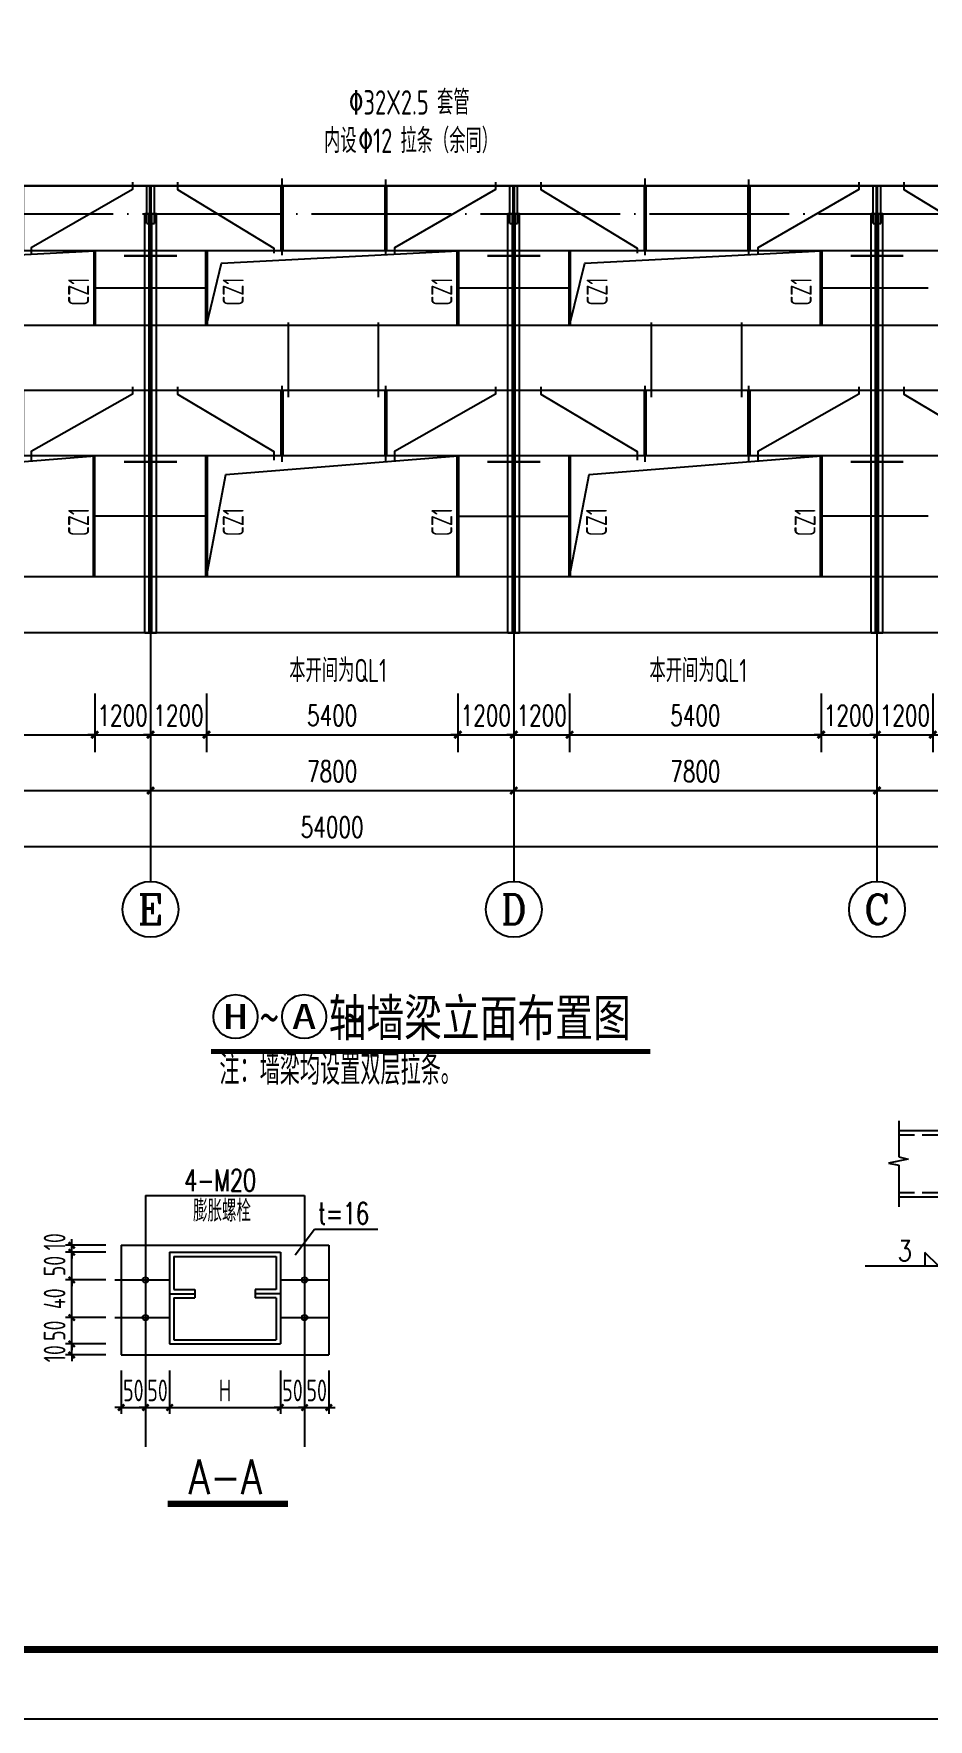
# Model space of a CAD drawing. Header units: millimetres. Extents: x 6950065 to 7140129, y 16284814 to 19754034.
# Drawn here: x 6989963 to 7009174, y 18151127 to 18187329 of the extents above; entities that cross this region are included whole.
import ezdxf
from ezdxf.enums import TextEntityAlignment as Align

# ---------------------------------------------------------------- set-up
doc = ezdxf.new("R2010")
doc.units = ezdxf.units.MM
doc.header["$LTSCALE"] = 1500
doc.header["$MEASUREMENT"] = 0
for name, pattern in [('CENTER2', [28.575, 19.05, -3.175, 3.175, -3.175]), ('DOTE', [2.42, 2, -0.2, 0.02, -0.2]), ('HIDDEN', [0.375, 0.25, -0.125])]:
    doc.linetypes.add(name, pattern=pattern)
doc.layers.get('Defpoints').update_dxf_attribs({"color": 1})
for name, color, linetype in [('03', 3, 'Continuous'), ('253', 253, 'Continuous'), ('AXIS_外部', 171, 'Continuous'), ('C型钢', 6, 'Continuous'), ('dim', 7, 'Continuous'), ('DIM_SYMB', 165, 'Continuous'), ('GY_QZ', 4, 'Continuous'), ('HYTK-GK', 7, 'Continuous'), ('L3', 3, 'Continuous'), ('LS', 2, 'Continuous'), ('PUB_TEXT', 7, 'Continuous'), ('S-TEXT', 7, 'Continuous'), ('TEXT', 7, 'Continuous'), ('TK', 4, 'Continuous'), ('屋面隅撑', 7, 'Continuous'), ('檩条拉条', 253, 'Continuous'), ('钢梁', 27, 'Continuous')]:
    doc.layers.add(name, color=color, linetype=linetype)
doc.styles.add('_TCH_AXIS', font='COMPLEX', dxfattribs={"bigfont": 'GBCBIG'})
doc.styles.add('_TCH_DIM_T3', font='SIMPLEX', dxfattribs={"width": 0.705882, "bigfont": 'GBCBIG'})
doc.styles.add('COMP', font='COMPLEX.shx', dxfattribs={"bigfont": 'hztxt'})
doc.styles.add('ROMANS', font='romans', dxfattribs={"width": 0.65, "height": 231.275})
doc.styles.add('TK-LG-B', font='', dxfattribs={"width": 0.75})
doc.styles.add('TSSD_Dimension', font='Tssdeng.shx', dxfattribs={"width": 0.7, "bigfont": 'hztxt.shx'})
doc.styles.add('TSSD_Label', font='Tssdeng.shx', dxfattribs={"width": 0.7, "bigfont": 'hztxt.shx'})
doc.styles.add('TSSD_REIN', font='tssdeng.shx', dxfattribs={"width": 0.7, "bigfont": 'tssdchn.shx'})
doc.styles.get('TK-LG-B').set_extended_font_data('SimSun')
doc.dimstyles.new('_TCH_ARCH&&150', dxfattribs={"dimtxt": 446.25, "dimasz": 150, "dimexe": 375, "dimexo": 450, "dimgap": 189.375, "dimtad": 1, "dimdec": 0, "dimzin": 0, "dimdsep": 46, "dimtxsty": '_TCH_DIM_T3', "dimblk": 'ARCHTICK', "dimcen": 0.09, "dimclrt": 7, "dimazin": 2, "dimtfac": 1, "dimtdec": 0, "dimtix": 1, "dimtmove": 2, "dimatfit": 3, "dimfxl": 0, "dimtolj": 1, "dimtzin": 0, "dimarcsym": 0})
doc.dimstyles.new('TSSD_200_200', dxfattribs={"dimtxt": 700, "dimasz": 200, "dimexe": 200, "dimexo": 500, "dimgap": 200, "dimtad": 1, "dimdec": 0, "dimzin": 0, "dimdsep": 46, "dimtxsty": 'TSSD_Dimension', "dimblk": 'ARCHTICK', "dimblk1": 'ARCHTICK', "dimblk2": 'ARCHTICK', "dimcen": 0, "dimdle": 200, "dimclrt": 7, "dimadec": 0, "dimazin": 0, "dimtfac": 1, "dimtdec": 0, "dimtix": 1, "dimtmove": 2, "dimatfit": 3, "dimfxl": 0, "dimtolj": 1, "dimtzin": 0, "dimarcsym": 0})

# ---------------------------------------------------------------- blocks, each defined once
blk = doc.blocks.new('23432423424242')
at = {"layer": '钢梁', "color": 4}
for p, q in [((1579435, -175582), (1579435, -174770)), ((1579435, -174770), (1579601, -174770)), ((1579505, -175582), (1579505, -174770)), ((1579531, -175582), (1579531, -174770)), ((1579601, -175582), (1579601, -174770)), ((1579435, -175582), (1579601, -175582))]:
    blk.add_line(p, q, dxfattribs=at)
at = {"layer": '钢梁'}
for p, q in [((1579393, -184370), (1579393, -175370)), ((1579643, -175370), (1579393, -175370)), ((1579488, -184370), (1579488, -175370)), ((1579548, -184370), (1579548, -175370)), ((1579643, -184370), (1579643, -175370)), ((1579393, -184370), (1579643, -184370)), ((1579393, -184370), (1579643, -184370))]:
    blk.add_line(p, q, dxfattribs=at)
blk = doc.blocks.new('GDHFHGFH')
for p, q in [((5358760, 18537038), (5358760, 18538681)), ((5360988, 18537046), (5360988, 18538657)), ((5358896, 18533985), (5358896, 18535591)), ((5360833, 18533985), (5360833, 18535591)), ((5358760, 18532598), (5358760, 18534232)), ((5360988, 18532606), (5360988, 18534232))]:
    blk.add_line(p, q)
for points in [[(5356517, 18538604), (5356517, 18538448), (5358586, 18537185), (5358586, 18537075)], [(5363347, 18538604), (5363347, 18538448), (5361175, 18537194), (5361175, 18537072)], [(5356517, 18534204), (5356517, 18534048), (5358586, 18532822), (5358586, 18532630)], [(5363347, 18534204), (5363347, 18534048), (5361175, 18532822), (5361175, 18532630)]]:
    blk.add_lwpolyline(points)
at = {"layer": '檩条拉条', "color": 2, "const_width": 80}
for points in [[(5358760, 18537126), (5358760, 18538526)], [(5360988, 18537126), (5360988, 18538526)], [(5358760, 18532726), (5358760, 18534126)], [(5360988, 18532726), (5360988, 18534126)]]:
    blk.add_lwpolyline(points, dxfattribs=at)
blk = doc.blocks.new('_ArchTick')
at = {"color": 0, "linetype": 'ByBlock', "const_width": 0.4}
blk.add_lwpolyline([(-0.5, -0.5), (0.5, 0.5)], dxfattribs=at)
blk = doc.blocks.new('*D131')
at = {"layer": 'AXIS_外部', "color": 0, "lineweight": -2}
for p, q in [((6985872, 18173156), (6985872, 18171899)), ((6991272, 18173156), (6991272, 18171899)), ((6985872, 18172274), (6991272, 18172274))]:
    blk.add_line(p, q, dxfattribs=at)
at = {"layer": 'Defpoints', "color": 0}
for p in [(6985872, 18173606), (6991272, 18173606), (6991272, 18172274)]:
    blk.add_point(p, dxfattribs=at)
at = {"layer": 'AXIS_外部', "color": 0, "lineweight": -2, "xscale": 150, "yscale": 150, "zscale": 150, "rotation": 180}
blk.add_blockref('_ArchTick', (6985872, 18172274), dxfattribs=at)
at = {"layer": 'AXIS_外部', "color": 0, "lineweight": -2, "xscale": 150, "yscale": 150, "zscale": 150}
blk.add_blockref('_ArchTick', (6991272, 18172274), dxfattribs=at)
at = {"layer": 'AXIS_外部', "color": 7, "insert": (6988572, 18172687), "char_height": 446.2, "attachment_point": 5, "style": '_TCH_DIM_T3'}
blk.add_mtext('\\A1;5400', dxfattribs=at)
blk = doc.blocks.new('*D132')
at = {"layer": 'AXIS_外部', "color": 0, "lineweight": -2}
for p, q in [((6991272, 18173156), (6991272, 18171899)), ((6992472, 18173156), (6992472, 18171899)), ((6991272, 18172274), (6991122, 18172274)), ((6991272, 18172274), (6992472, 18172274)), ((6992472, 18172274), (6992622, 18172274))]:
    blk.add_line(p, q, dxfattribs=at)
at = {"layer": 'Defpoints', "color": 0}
for p in [(6991272, 18173606), (6992472, 18173606), (6992472, 18172274)]:
    blk.add_point(p, dxfattribs=at)
at = {"layer": 'AXIS_外部', "color": 0, "lineweight": -2, "xscale": 150, "yscale": 150, "zscale": 150}
blk.add_blockref('_ArchTick', (6991272, 18172274), dxfattribs=at)
at = {"layer": 'AXIS_外部', "color": 0, "lineweight": -2, "xscale": 150, "yscale": 150, "zscale": 150, "rotation": 180}
blk.add_blockref('_ArchTick', (6992472, 18172274), dxfattribs=at)
at = {"layer": 'AXIS_外部', "color": 7, "insert": (6991872, 18172687), "char_height": 446.2, "attachment_point": 5, "style": '_TCH_DIM_T3'}
blk.add_mtext('\\A1;1200', dxfattribs=at)
blk = doc.blocks.new('*D133')
at = {"layer": 'AXIS_外部', "color": 0, "lineweight": -2}
for p, q in [((6992472, 18173156), (6992472, 18171899)), ((6993672, 18173156), (6993672, 18171899)), ((6992472, 18172274), (6992322, 18172274)), ((6992472, 18172274), (6993672, 18172274)), ((6993672, 18172274), (6993822, 18172274))]:
    blk.add_line(p, q, dxfattribs=at)
at = {"layer": 'Defpoints', "color": 0}
for p in [(6992472, 18173606), (6993672, 18173606), (6993672, 18172274)]:
    blk.add_point(p, dxfattribs=at)
at = {"layer": 'AXIS_外部', "color": 0, "lineweight": -2, "xscale": 150, "yscale": 150, "zscale": 150}
blk.add_blockref('_ArchTick', (6992472, 18172274), dxfattribs=at)
at = {"layer": 'AXIS_外部', "color": 0, "lineweight": -2, "xscale": 150, "yscale": 150, "zscale": 150, "rotation": 180}
blk.add_blockref('_ArchTick', (6993672, 18172274), dxfattribs=at)
at = {"layer": 'AXIS_外部', "color": 7, "insert": (6993072, 18172687), "char_height": 446.2, "attachment_point": 5, "style": '_TCH_DIM_T3'}
blk.add_mtext('\\A1;1200', dxfattribs=at)
blk = doc.blocks.new('*D134')
at = {"layer": 'AXIS_外部', "color": 0, "lineweight": -2}
for p, q in [((6993672, 18173156), (6993672, 18171899)), ((6999072, 18173156), (6999072, 18171899)), ((6993672, 18172274), (6999072, 18172274))]:
    blk.add_line(p, q, dxfattribs=at)
at = {"layer": 'Defpoints', "color": 0}
for p in [(6993672, 18173606), (6999072, 18173606), (6999072, 18172274)]:
    blk.add_point(p, dxfattribs=at)
at = {"layer": 'AXIS_外部', "color": 0, "lineweight": -2, "xscale": 150, "yscale": 150, "zscale": 150, "rotation": 180}
blk.add_blockref('_ArchTick', (6993672, 18172274), dxfattribs=at)
at = {"layer": 'AXIS_外部', "color": 0, "lineweight": -2, "xscale": 150, "yscale": 150, "zscale": 150}
blk.add_blockref('_ArchTick', (6999072, 18172274), dxfattribs=at)
at = {"layer": 'AXIS_外部', "color": 7, "insert": (6996372, 18172687), "char_height": 446.2, "attachment_point": 5, "style": '_TCH_DIM_T3'}
blk.add_mtext('\\A1;5400', dxfattribs=at)
blk = doc.blocks.new('*D135')
at = {"layer": 'AXIS_外部', "color": 0, "lineweight": -2}
for p, q in [((6999072, 18173156), (6999072, 18171899)), ((7000272, 18173156), (7000272, 18171899)), ((6999072, 18172274), (6998922, 18172274)), ((6999072, 18172274), (7000272, 18172274)), ((7000272, 18172274), (7000422, 18172274))]:
    blk.add_line(p, q, dxfattribs=at)
at = {"layer": 'Defpoints', "color": 0}
for p in [(6999072, 18173606), (7000272, 18173606), (7000272, 18172274)]:
    blk.add_point(p, dxfattribs=at)
at = {"layer": 'AXIS_外部', "color": 0, "lineweight": -2, "xscale": 150, "yscale": 150, "zscale": 150}
blk.add_blockref('_ArchTick', (6999072, 18172274), dxfattribs=at)
at = {"layer": 'AXIS_外部', "color": 0, "lineweight": -2, "xscale": 150, "yscale": 150, "zscale": 150, "rotation": 180}
blk.add_blockref('_ArchTick', (7000272, 18172274), dxfattribs=at)
at = {"layer": 'AXIS_外部', "color": 7, "insert": (6999672, 18172687), "char_height": 446.2, "attachment_point": 5, "style": '_TCH_DIM_T3'}
blk.add_mtext('\\A1;1200', dxfattribs=at)
blk = doc.blocks.new('*D151')
at = {"layer": 'AXIS_外部', "color": 0, "lineweight": -2}
for p, q in [((7000272, 18173156), (7000272, 18171899)), ((7001472, 18173156), (7001472, 18171899)), ((7000272, 18172274), (7000122, 18172274)), ((7000272, 18172274), (7001472, 18172274)), ((7001472, 18172274), (7001622, 18172274))]:
    blk.add_line(p, q, dxfattribs=at)
at = {"layer": 'Defpoints', "color": 0}
for p in [(7000272, 18173606), (7001472, 18173606), (7001472, 18172274)]:
    blk.add_point(p, dxfattribs=at)
at = {"layer": 'AXIS_外部', "color": 0, "lineweight": -2, "xscale": 150, "yscale": 150, "zscale": 150}
blk.add_blockref('_ArchTick', (7000272, 18172274), dxfattribs=at)
at = {"layer": 'AXIS_外部', "color": 0, "lineweight": -2, "xscale": 150, "yscale": 150, "zscale": 150, "rotation": 180}
blk.add_blockref('_ArchTick', (7001472, 18172274), dxfattribs=at)
at = {"layer": 'AXIS_外部', "color": 7, "insert": (7000872, 18172687), "char_height": 446.2, "attachment_point": 5, "style": '_TCH_DIM_T3'}
blk.add_mtext('\\A1;1200', dxfattribs=at)
blk = doc.blocks.new('*D152')
at = {"layer": 'AXIS_外部', "color": 0, "lineweight": -2}
for p, q in [((7001472, 18173156), (7001472, 18171899)), ((7006872, 18173156), (7006872, 18171899)), ((7001472, 18172274), (7006872, 18172274))]:
    blk.add_line(p, q, dxfattribs=at)
at = {"layer": 'Defpoints', "color": 0}
for p in [(7001472, 18173606), (7006872, 18173606), (7006872, 18172274)]:
    blk.add_point(p, dxfattribs=at)
at = {"layer": 'AXIS_外部', "color": 0, "lineweight": -2, "xscale": 150, "yscale": 150, "zscale": 150, "rotation": 180}
blk.add_blockref('_ArchTick', (7001472, 18172274), dxfattribs=at)
at = {"layer": 'AXIS_外部', "color": 0, "lineweight": -2, "xscale": 150, "yscale": 150, "zscale": 150}
blk.add_blockref('_ArchTick', (7006872, 18172274), dxfattribs=at)
at = {"layer": 'AXIS_外部', "color": 7, "insert": (7004172, 18172687), "char_height": 446.2, "attachment_point": 5, "style": '_TCH_DIM_T3'}
blk.add_mtext('\\A1;5400', dxfattribs=at)
blk = doc.blocks.new('*D153')
at = {"layer": 'AXIS_外部', "color": 0, "lineweight": -2}
for p, q in [((7006872, 18173156), (7006872, 18171899)), ((7008072, 18173156), (7008072, 18171899)), ((7006872, 18172274), (7006722, 18172274)), ((7006872, 18172274), (7008072, 18172274)), ((7008072, 18172274), (7008222, 18172274))]:
    blk.add_line(p, q, dxfattribs=at)
at = {"layer": 'Defpoints', "color": 0}
for p in [(7006872, 18173606), (7008072, 18173606), (7008072, 18172274)]:
    blk.add_point(p, dxfattribs=at)
at = {"layer": 'AXIS_外部', "color": 0, "lineweight": -2, "xscale": 150, "yscale": 150, "zscale": 150}
blk.add_blockref('_ArchTick', (7006872, 18172274), dxfattribs=at)
at = {"layer": 'AXIS_外部', "color": 0, "lineweight": -2, "xscale": 150, "yscale": 150, "zscale": 150, "rotation": 180}
blk.add_blockref('_ArchTick', (7008072, 18172274), dxfattribs=at)
at = {"layer": 'AXIS_外部', "color": 7, "insert": (7007472, 18172687), "char_height": 446.2, "attachment_point": 5, "style": '_TCH_DIM_T3'}
blk.add_mtext('\\A1;1200', dxfattribs=at)
blk = doc.blocks.new('*D154')
at = {"layer": 'AXIS_外部', "color": 0, "lineweight": -2}
for p, q in [((7008072, 18173156), (7008072, 18171899)), ((7009272, 18173156), (7009272, 18171899)), ((7008072, 18172274), (7007922, 18172274)), ((7008072, 18172274), (7009272, 18172274)), ((7009272, 18172274), (7009422, 18172274))]:
    blk.add_line(p, q, dxfattribs=at)
at = {"layer": 'Defpoints', "color": 0}
for p in [(7008072, 18173606), (7009272, 18173606), (7009272, 18172274)]:
    blk.add_point(p, dxfattribs=at)
at = {"layer": 'AXIS_外部', "color": 0, "lineweight": -2, "xscale": 150, "yscale": 150, "zscale": 150}
blk.add_blockref('_ArchTick', (7008072, 18172274), dxfattribs=at)
at = {"layer": 'AXIS_外部', "color": 0, "lineweight": -2, "xscale": 150, "yscale": 150, "zscale": 150, "rotation": 180}
blk.add_blockref('_ArchTick', (7009272, 18172274), dxfattribs=at)
at = {"layer": 'AXIS_外部', "color": 7, "insert": (7008672, 18172687), "char_height": 446.2, "attachment_point": 5, "style": '_TCH_DIM_T3'}
blk.add_mtext('\\A1;1200', dxfattribs=at)
blk = doc.blocks.new('421SWSSSS')
blk.add_line((8045775, 20746693), (8043188, 20746693))
at = {"const_width": 52.3}
blk.add_lwpolyline([(8045337, 20742767, 1), (8046830, 20742767, 1)], format="xyb", close=True, dxfattribs=at)
at = {"layer": '03'}
for p, q in [((8040252, 20751036), (8040252, 20752580)), ((8040252, 20752580), (8042213, 20752580)), ((8038399, 20751506), (8038399, 20750635)), ((8046102, 20751506), (8046102, 20750635)), ((8038399, 20751271), (8046102, 20751271)), ((8038399, 20750635), (8038624, 20750579)), ((8046102, 20750635), (8046328, 20750579)), ((8038624, 20750579), (8038148, 20750482)), ((8038148, 20750482), (8038399, 20750434)), ((8038399, 20750434), (8038399, 20749431)), ((8046328, 20750579), (8045851, 20750482)), ((8045851, 20750482), (8046102, 20750434)), ((8046102, 20750434), (8046102, 20749431)), ((8038399, 20749672), (8046102, 20749672)), ((8040885, 20749672), (8039545, 20747992)), ((8040872, 20749672), (8040872, 20749571)), ((8040872, 20749571), (8043882, 20749571)), ((8041039, 20749571), (8041039, 20743619)), ((8043715, 20749571), (8043715, 20743619)), ((8043882, 20749672), (8043882, 20749571)), ((8039027, 20748327), (8039027, 20747992)), ((8039361, 20747992), (8039027, 20748327)), ((8039545, 20747992), (8037582, 20747992)), ((8042409, 20743619), (8042465, 20743844)), ((8042465, 20743844), (8042562, 20743368)), ((8040384, 20743619), (8042409, 20743619)), ((8042562, 20743368), (8042610, 20743619)), ((8042610, 20743619), (8044417, 20743619))]:
    blk.add_line(p, q, dxfattribs=at)
at = {"layer": '03', "linetype": 'HIDDEN'}
for p, q in [((8038399, 20751170), (8046102, 20751170)), ((8038399, 20749772), (8046102, 20749772)), ((8041123, 20749571), (8041123, 20743619)), ((8043631, 20749571), (8043631, 20743619))]:
    blk.add_line(p, q, dxfattribs=at)
at = {"layer": '03'}
blk.add_lwpolyline([(8040885, 20749672, 0, 100, 0), (8040559, 20749296, 100, 100, 0)], format="xyseb", dxfattribs=at)
at = {"style": 'COMP', "width": 2.333333}
blk.add_attdef('2', text='', height=762, dxfattribs=at).set_placement((8045712, 20742420), (8046473, 20742420), align=Align.FIT)
at = {"layer": 'L3', "style": 'ROMANS'}
for s, height, width, p in [('3', 502, 0.8, (8038369, 20748118)), ('MZ', 525, 0.7, (8045001, 20746797))]:
    blk.add_text(s, height=height, dxfattribs=dict(at, width=width)).set_placement(p)
at = {"layer": 'TEXT', "style": 'TSSD_REIN', "width": 0.7}
blk.add_text('ML1', height=525, dxfattribs=at).set_placement((8041437, 20752629, 0))
blk = doc.blocks.new('*D71')
at = {"layer": 'Defpoints', "color": 0}
for p in [(8055535, 20747006), (8056121, 20747006), (8056121, 20745737)]:
    blk.add_point(p, dxfattribs=at)
at = {"layer": 'dim', "color": 0, "lineweight": -2}
for p, q in [((8055535, 20746631), (8055535, 20745587)), ((8056121, 20746631), (8056121, 20745587)), ((8055535, 20745737), (8055385, 20745737)), ((8055535, 20745737), (8056121, 20745737)), ((8056121, 20745737), (8056271, 20745737))]:
    blk.add_line(p, q, dxfattribs=at)
at = {"layer": 'dim', "color": 0, "lineweight": -2, "xscale": 150, "yscale": 150, "zscale": 150}
blk.add_blockref('_ArchTick', (8055535, 20745737), dxfattribs=at)
at = {"layer": 'dim', "color": 0, "lineweight": -2, "xscale": 150, "yscale": 150, "zscale": 150, "rotation": 180}
blk.add_blockref('_ArchTick', (8056121, 20745737), dxfattribs=at)
at = {"layer": 'dim', "color": 7, "insert": (8055828, 20746150), "char_height": 525, "attachment_point": 5, "style": 'TSSD_Dimension'}
blk.add_mtext('\\A1;50', dxfattribs=at)
blk = doc.blocks.new('*D72')
at = {"layer": 'Defpoints', "color": 0}
for p in [(8059967, 20747006), (8060552, 20747006), (8060552, 20745737)]:
    blk.add_point(p, dxfattribs=at)
at = {"layer": 'dim', "color": 0, "lineweight": -2}
for p, q in [((8059967, 20746631), (8059967, 20745587)), ((8060552, 20746631), (8060552, 20745587)), ((8059967, 20745737), (8059817, 20745737)), ((8059967, 20745737), (8060552, 20745737)), ((8060552, 20745737), (8060702, 20745737))]:
    blk.add_line(p, q, dxfattribs=at)
at = {"layer": 'dim', "color": 0, "lineweight": -2, "xscale": 150, "yscale": 150, "zscale": 150}
blk.add_blockref('_ArchTick', (8059967, 20745737), dxfattribs=at)
at = {"layer": 'dim', "color": 0, "lineweight": -2, "xscale": 150, "yscale": 150, "zscale": 150, "rotation": 180}
blk.add_blockref('_ArchTick', (8060552, 20745737), dxfattribs=at)
at = {"layer": 'dim', "color": 7, "insert": (8060259, 20746150), "char_height": 525, "attachment_point": 5, "style": 'TSSD_Dimension'}
blk.add_mtext('\\A1;50', dxfattribs=at)
blk = doc.blocks.new('*D73')
at = {"layer": 'Defpoints', "color": 0}
for p in [(8056121, 20747006), (8056706, 20747006), (8056706, 20745737)]:
    blk.add_point(p, dxfattribs=at)
at = {"layer": 'dim', "color": 0, "lineweight": -2}
for p, q in [((8056121, 20746631), (8056121, 20745587)), ((8056706, 20746631), (8056706, 20745587)), ((8056121, 20745737), (8055971, 20745737)), ((8056121, 20745737), (8056706, 20745737)), ((8056706, 20745737), (8056856, 20745737))]:
    blk.add_line(p, q, dxfattribs=at)
at = {"layer": 'dim', "color": 0, "lineweight": -2, "xscale": 150, "yscale": 150, "zscale": 150}
blk.add_blockref('_ArchTick', (8056121, 20745737), dxfattribs=at)
at = {"layer": 'dim', "color": 0, "lineweight": -2, "xscale": 150, "yscale": 150, "zscale": 150, "rotation": 180}
blk.add_blockref('_ArchTick', (8056706, 20745737), dxfattribs=at)
at = {"layer": 'dim', "color": 7, "insert": (8056413, 20746150), "char_height": 525, "attachment_point": 5, "style": 'TSSD_Dimension'}
blk.add_mtext('\\A1;50', dxfattribs=at)
blk = doc.blocks.new('*D74')
at = {"layer": 'Defpoints', "color": 0}
for p in [(8059381, 20747006), (8059967, 20747006), (8059967, 20745737)]:
    blk.add_point(p, dxfattribs=at)
at = {"layer": 'dim', "color": 0, "lineweight": -2}
for p, q in [((8059381, 20746631), (8059381, 20745587)), ((8059967, 20746631), (8059967, 20745587)), ((8059381, 20745737), (8059231, 20745737)), ((8059381, 20745737), (8059967, 20745737)), ((8059967, 20745737), (8060117, 20745737))]:
    blk.add_line(p, q, dxfattribs=at)
at = {"layer": 'dim', "color": 0, "lineweight": -2, "xscale": 150, "yscale": 150, "zscale": 150}
blk.add_blockref('_ArchTick', (8059381, 20745737), dxfattribs=at)
at = {"layer": 'dim', "color": 0, "lineweight": -2, "xscale": 150, "yscale": 150, "zscale": 150, "rotation": 180}
blk.add_blockref('_ArchTick', (8059967, 20745737), dxfattribs=at)
at = {"layer": 'dim', "color": 7, "insert": (8059674, 20746150), "char_height": 525, "attachment_point": 5, "style": 'TSSD_Dimension'}
blk.add_mtext('\\A1;50', dxfattribs=at)
blk = doc.blocks.new('*D75')
at = {"layer": 'Defpoints', "color": 0}
for p in [(8054339, 20747274), (8055535, 20747274), (8055535, 20747006)]:
    blk.add_point(p, dxfattribs=at)
at = {"layer": 'dim', "color": 0, "lineweight": -2}
for p, q in [((8054339, 20747274), (8054339, 20747424)), ((8055160, 20747274), (8054189, 20747274)), ((8055160, 20747006), (8054189, 20747006)), ((8054339, 20747006), (8054339, 20747274)), ((8054339, 20747006), (8054339, 20746856))]:
    blk.add_line(p, q, dxfattribs=at)
at = {"layer": 'dim', "color": 0, "lineweight": -2, "xscale": 150, "yscale": 150, "zscale": 150}
for p, rotation in [((8054339, 20747274), 270), ((8054339, 20747006), 90)]:
    blk.add_blockref('_ArchTick', p, dxfattribs=dict(at, rotation=rotation))
at = {"layer": 'dim', "color": 7, "insert": (8053926, 20747036), "char_height": 525, "attachment_point": 5, "rotation": 90, "style": 'TSSD_Dimension'}
blk.add_mtext('\\A1;10', dxfattribs=at)
blk = doc.blocks.new('*D76')
at = {"layer": 'Defpoints', "color": 0}
for p in [(8054339, 20748820), (8055535, 20748820), (8055535, 20747911)]:
    blk.add_point(p, dxfattribs=at)
at = {"layer": 'dim', "color": 0, "lineweight": -2}
for p, q in [((8054339, 20747761), (8054339, 20748970)), ((8055160, 20748820), (8054189, 20748820)), ((8055160, 20747911), (8054189, 20747911))]:
    blk.add_line(p, q, dxfattribs=at)
at = {"layer": 'dim', "color": 0, "lineweight": -2, "xscale": 150, "yscale": 150, "zscale": 150}
for p, rotation in [((8054339, 20748820), 90), ((8054339, 20747911), 270)]:
    blk.add_blockref('_ArchTick', p, dxfattribs=dict(at, rotation=rotation))
at = {"layer": 'dim', "color": 7, "insert": (8053926, 20748365), "char_height": 525, "attachment_point": 5, "rotation": 90, "style": 'TSSD_Dimension'}
blk.add_mtext('\\A1;40', dxfattribs=at)
blk = doc.blocks.new('*D77')
at = {"layer": 'Defpoints', "color": 0}
for p in [(8054339, 20749489), (8055535, 20749489), (8055535, 20748820)]:
    blk.add_point(p, dxfattribs=at)
at = {"layer": 'dim', "color": 0, "lineweight": -2}
for p, q in [((8055160, 20749489), (8054189, 20749489)), ((8054339, 20749489), (8054339, 20749639)), ((8054339, 20748820), (8054339, 20749489)), ((8055160, 20748820), (8054189, 20748820)), ((8054339, 20748820), (8054339, 20748670))]:
    blk.add_line(p, q, dxfattribs=at)
at = {"layer": 'dim', "color": 0, "lineweight": -2, "xscale": 150, "yscale": 150, "zscale": 150}
for p, rotation in [((8054339, 20749489), 270), ((8054339, 20748820), 90)]:
    blk.add_blockref('_ArchTick', p, dxfattribs=dict(at, rotation=rotation))
at = {"layer": 'dim', "color": 7, "insert": (8053926, 20749155), "char_height": 525, "attachment_point": 5, "rotation": 90, "style": 'TSSD_Dimension'}
blk.add_mtext('\\A1;50', dxfattribs=at)
blk = doc.blocks.new('*D78')
at = {"layer": 'Defpoints', "color": 0}
for p in [(8054339, 20749656), (8055535, 20749656), (8055535, 20749489)]:
    blk.add_point(p, dxfattribs=at)
at = {"layer": 'dim', "color": 0, "lineweight": -2}
for p, q in [((8054339, 20749656), (8054339, 20749806)), ((8055160, 20749656), (8054189, 20749656)), ((8055160, 20749489), (8054189, 20749489)), ((8054339, 20749489), (8054339, 20749656)), ((8054339, 20749489), (8054339, 20749339))]:
    blk.add_line(p, q, dxfattribs=at)
at = {"layer": 'dim', "color": 0, "lineweight": -2, "xscale": 150, "yscale": 150, "zscale": 150}
for p, rotation in [((8054339, 20749656), 270), ((8054339, 20749489), 90)]:
    blk.add_blockref('_ArchTick', p, dxfattribs=dict(at, rotation=rotation))
at = {"layer": 'dim', "color": 7, "insert": (8053926, 20749742), "char_height": 525, "attachment_point": 5, "rotation": 90, "style": 'TSSD_Dimension'}
blk.add_mtext('\\A1;10', dxfattribs=at)
blk = doc.blocks.new('*D79')
at = {"layer": 'Defpoints', "color": 0}
for p in [(8054339, 20747911), (8055535, 20747911), (8055535, 20747274)]:
    blk.add_point(p, dxfattribs=at)
at = {"layer": 'dim', "color": 0, "lineweight": -2}
for p, q in [((8055160, 20747911), (8054189, 20747911)), ((8054339, 20747911), (8054339, 20748061)), ((8054339, 20747274), (8054339, 20747911)), ((8055160, 20747274), (8054189, 20747274)), ((8054339, 20747274), (8054339, 20747124))]:
    blk.add_line(p, q, dxfattribs=at)
at = {"layer": 'dim', "color": 0, "lineweight": -2, "xscale": 150, "yscale": 150, "zscale": 150}
for p, rotation in [((8054339, 20747911), 270), ((8054339, 20747274), 90)]:
    blk.add_blockref('_ArchTick', p, dxfattribs=dict(at, rotation=rotation))
at = {"layer": 'dim', "color": 7, "insert": (8053926, 20747592), "char_height": 525, "attachment_point": 5, "rotation": 90, "style": 'TSSD_Dimension'}
blk.add_mtext('\\A1;50', dxfattribs=at)
blk = doc.blocks.new('GeYuanFrame_60728603', base_point=(18.76, 4.34))
at = {"layer": 'TK'}
blk.add_lwpolyline([(18.76, 424.34), (612.76, 424.34), (612.76, 4.34), (18.76, 4.34), (18.76, 424.34)], dxfattribs=at)
at = {"layer": 'TK', "const_width": 1}
blk.add_lwpolyline([(602.76, 414.34), (43.76, 414.34), (43.76, 14.34), (602.76, 14.34)], close=True, dxfattribs=at)
blk = doc.blocks.new('*D1568')
at = {"layer": 'AXIS_外部', "color": 0, "lineweight": -2}
for p, q in [((7008072, 18172714), (7008072, 18170699)), ((7015872, 18172714), (7015872, 18170699)), ((7008072, 18171074), (7015872, 18171074))]:
    blk.add_line(p, q, dxfattribs=at)
at = {"layer": 'Defpoints', "color": 0}
for p in [(7008072, 18173164), (7015872, 18173164), (7015872, 18171074)]:
    blk.add_point(p, dxfattribs=at)
at = {"layer": 'AXIS_外部', "color": 0, "lineweight": -2, "xscale": 150, "yscale": 150, "zscale": 150, "rotation": 180}
blk.add_blockref('_ArchTick', (7008072, 18171074), dxfattribs=at)
at = {"layer": 'AXIS_外部', "color": 0, "lineweight": -2, "xscale": 150, "yscale": 150, "zscale": 150}
blk.add_blockref('_ArchTick', (7015872, 18171074), dxfattribs=at)
at = {"layer": 'AXIS_外部', "color": 7, "insert": (7011972, 18171487), "char_height": 446.2, "attachment_point": 5, "style": '_TCH_DIM_T3'}
blk.add_mtext('\\A1;7800', dxfattribs=at)
blk = doc.blocks.new('*D1569')
at = {"layer": 'AXIS_外部', "color": 0, "lineweight": -2}
for p, q in [((7000272, 18172714), (7000272, 18170699)), ((7008072, 18172714), (7008072, 18170699)), ((7000272, 18171074), (7008072, 18171074))]:
    blk.add_line(p, q, dxfattribs=at)
at = {"layer": 'Defpoints', "color": 0}
for p in [(7000272, 18173164), (7008072, 18173164), (7008072, 18171074)]:
    blk.add_point(p, dxfattribs=at)
at = {"layer": 'AXIS_外部', "color": 0, "lineweight": -2, "xscale": 150, "yscale": 150, "zscale": 150, "rotation": 180}
blk.add_blockref('_ArchTick', (7000272, 18171074), dxfattribs=at)
at = {"layer": 'AXIS_外部', "color": 0, "lineweight": -2, "xscale": 150, "yscale": 150, "zscale": 150}
blk.add_blockref('_ArchTick', (7008072, 18171074), dxfattribs=at)
at = {"layer": 'AXIS_外部', "color": 7, "insert": (7004172, 18171487), "char_height": 446.2, "attachment_point": 5, "style": '_TCH_DIM_T3'}
blk.add_mtext('\\A1;7800', dxfattribs=at)
blk = doc.blocks.new('*D1570')
at = {"layer": 'AXIS_外部', "color": 0, "lineweight": -2}
for p, q in [((6992472, 18172714), (6992472, 18170699)), ((7000272, 18172714), (7000272, 18170699)), ((6992472, 18171074), (7000272, 18171074))]:
    blk.add_line(p, q, dxfattribs=at)
at = {"layer": 'Defpoints', "color": 0}
for p in [(6992472, 18173164), (7000272, 18173164), (7000272, 18171074)]:
    blk.add_point(p, dxfattribs=at)
at = {"layer": 'AXIS_外部', "color": 0, "lineweight": -2, "xscale": 150, "yscale": 150, "zscale": 150, "rotation": 180}
blk.add_blockref('_ArchTick', (6992472, 18171074), dxfattribs=at)
at = {"layer": 'AXIS_外部', "color": 0, "lineweight": -2, "xscale": 150, "yscale": 150, "zscale": 150}
blk.add_blockref('_ArchTick', (7000272, 18171074), dxfattribs=at)
at = {"layer": 'AXIS_外部', "color": 7, "insert": (6996372, 18171487), "char_height": 446.2, "attachment_point": 5, "style": '_TCH_DIM_T3'}
blk.add_mtext('\\A1;7800', dxfattribs=at)
blk = doc.blocks.new('*D1571')
at = {"layer": 'AXIS_外部', "color": 0, "lineweight": -2}
for p, q in [((6984672, 18172714), (6984672, 18170699)), ((6992472, 18172714), (6992472, 18170699)), ((6984672, 18171074), (6992472, 18171074))]:
    blk.add_line(p, q, dxfattribs=at)
at = {"layer": 'Defpoints', "color": 0}
for p in [(6984672, 18173164), (6992472, 18173164), (6992472, 18171074)]:
    blk.add_point(p, dxfattribs=at)
at = {"layer": 'AXIS_外部', "color": 0, "lineweight": -2, "xscale": 150, "yscale": 150, "zscale": 150, "rotation": 180}
blk.add_blockref('_ArchTick', (6984672, 18171074), dxfattribs=at)
at = {"layer": 'AXIS_外部', "color": 0, "lineweight": -2, "xscale": 150, "yscale": 150, "zscale": 150}
blk.add_blockref('_ArchTick', (6992472, 18171074), dxfattribs=at)
at = {"layer": 'AXIS_外部', "color": 7, "insert": (6988572, 18171487), "char_height": 446.2, "attachment_point": 5, "style": '_TCH_DIM_T3'}
blk.add_mtext('\\A1;7800', dxfattribs=at)
blk = doc.blocks.new('*D1577')
at = {"layer": 'AXIS_外部', "color": 0, "lineweight": -2}
for p, q in [((6969372, 18171514), (6969372, 18169499)), ((7023372, 18171514), (7023372, 18169499)), ((6969372, 18169874), (7023372, 18169874))]:
    blk.add_line(p, q, dxfattribs=at)
at = {"layer": 'Defpoints', "color": 0}
for p in [(6969372, 18171964), (7023372, 18171964), (7023372, 18169874)]:
    blk.add_point(p, dxfattribs=at)
at = {"layer": 'AXIS_外部', "color": 0, "lineweight": -2, "xscale": 150, "yscale": 150, "zscale": 150, "rotation": 180}
blk.add_blockref('_ArchTick', (6969372, 18169874), dxfattribs=at)
at = {"layer": 'AXIS_外部', "color": 0, "lineweight": -2, "xscale": 150, "yscale": 150, "zscale": 150}
blk.add_blockref('_ArchTick', (7023372, 18169874), dxfattribs=at)
at = {"layer": 'AXIS_外部', "color": 7, "insert": (6996372, 18170287), "char_height": 446.2, "attachment_point": 5, "style": '_TCH_DIM_T3'}
blk.add_mtext('\\A1;54000', dxfattribs=at)
blk = doc.blocks.new('WE4QW3Q13Q131222')
at = {"layer": '03', "color": 1, "linetype": 'CENTER2'}
for p, q in [((8056120.69, 20750858.36), (8056120.69, 20744788.71)), ((8059966.64, 20750858.36), (8059966.64, 20744788.71)), ((8055379.36, 20748820.26), (8056705.95, 20748820.26)), ((8059381.39, 20748820.26), (8060551.89, 20748820.26)), ((8055379.36, 20747910.61), (8056705.95, 20747910.61)), ((8059381.39, 20747910.61), (8060551.89, 20747910.61))]:
    blk.add_line(p, q, dxfattribs=at)
at = {"layer": '03'}
for p, q in [((8055535.44, 20749656.34), (8060551.89, 20749656.34)), ((8055535.44, 20749656.34), (8055535.44, 20747005.98)), ((8056705.95, 20749489.12), (8056705.95, 20747273.52)), ((8056705.95, 20749489.12), (8059381.39, 20749489.12)), ((8056806.27, 20749388.79), (8056806.27, 20748585.16)), ((8056806.27, 20749388.79), (8059281.06, 20749388.79)), ((8059281.06, 20749388.79), (8059281.06, 20748585.16)), ((8059381.39, 20749489.12), (8059381.39, 20747273.52)), ((8060551.89, 20749656.34), (8060551.89, 20747005.98)), ((8056806.27, 20748585.16), (8057315.65, 20748585.16)), ((8057315.65, 20748585.16), (8057315.65, 20748384.5)), ((8058771.68, 20748585.16), (8058771.68, 20748384.5)), ((8059281.06, 20748585.16), (8058771.68, 20748585.16)), ((8056705.95, 20748484.83), (8057315.65, 20748484.83)), ((8056806.27, 20748384.5), (8056806.27, 20747373.85)), ((8056806.27, 20748384.5), (8057315.65, 20748384.5)), ((8059381.39, 20748484.83), (8058771.68, 20748484.83)), ((8059281.06, 20748384.5), (8058771.68, 20748384.5)), ((8059281.06, 20748384.5), (8059281.06, 20747373.85)), ((8056806.27, 20747373.85), (8059281.06, 20747373.85)), ((8055535.44, 20747005.98), (8060551.89, 20747005.98)), ((8056705.95, 20747273.52), (8059381.39, 20747273.52))]:
    blk.add_line(p, q, dxfattribs=at)
for centre in [(8056120.69, 20748820.26), (8059966.64, 20748820.26), (8056120.69, 20747910.61), (8059966.64, 20747910.61)]:
    blk.add_circle(centre, 66.89, dxfattribs=at)
at = {"layer": '253'}
for p, q in [((8059742.21, 20749429.53), (8060204, 20750049.96)), ((8060204, 20750049.96), (8061733.23, 20750049.96))]:
    blk.add_line(p, q, dxfattribs=at)
at = {"layer": 'dim'}
for p, q in [((8056705.95, 20746630.98), (8056705.95, 20745587.42)), ((8059381.39, 20746630.98), (8059381.39, 20745587.42)), ((8056555.95, 20745737.42), (8059531.39, 20745737.42))]:
    blk.add_line(p, q, dxfattribs=at)
at = {"layer": 'L3'}
blk.add_line((8056120.69, 20750858.36), (8059966.64, 20750858.36), dxfattribs=at)
at = {"layer": 'L3', "const_width": 150.49}
blk.add_lwpolyline([(8059565.55, 20743408.31), (8056660.8, 20743408.31)], dxfattribs=at)
at = {"layer": 'dim', "xscale": 150, "yscale": 150, "zscale": 150, "rotation": 180}
blk.add_blockref('_ArchTick', (8056705.95, 20745737.42), dxfattribs=at)
at = {"layer": 'dim', "xscale": 150, "yscale": 150, "zscale": 150}
blk.add_blockref('_ArchTick', (8059381.39, 20745737.42), dxfattribs=at)
at = {"layer": 'dim', "color": 7, "insert": (8058043.67, 20746149.92), "char_height": 525, "attachment_point": 5, "style": 'TSSD_Dimension'}
blk.add_mtext('\\A1;H', dxfattribs=at)
at = {"layer": 'L3'}
for s, height, style, width, p in [('4-M20', 525, 'ROMANS', 0.7, (8057060.75, 20750966.62)), ('膨胀螺栓', 525, 'TSSD_REIN', 0.7, (8057272.89, 20750228.96)), ('t=16', 525, 'ROMANS', 0.7, (8060295.82, 20750165.45)), ('A-A', 836.076, 'ROMANS', 0.8, (8057164.16, 20743645.07))]:
    blk.add_text(s, height=height, dxfattribs=dict(at, style=style, width=width)).set_placement(p)
at = {"layer": 'dim'}
for base, p1, p2, picture, middle in [((8054338.53, 20749656.34), (8055535.44, 20749489.12), (8055535.44, 20749656.34), '*D78', (8053926.03, 20749741.96)), ((8054338.53, 20747273.52), (8055535.44, 20747005.98), (8055535.44, 20747273.52), '*D75', (8053926.03, 20747035.83))]:
    dim = blk.add_linear_dim(base=base, p1=p1, p2=p2, angle=90, text='10', dimstyle='TSSD_200_200', override={"dimscale": 0.75, "dimlfac": 1.333333}, dxfattribs=at)
    dim.commit()
    dim.dimension.update_dxf_attribs({"geometry": picture, "text_midpoint": middle, "dimtype": 128})
for base, p1, p2, text, picture, middle in [((8054338.53, 20749489.12), (8055535.44, 20748820.26), (8055535.44, 20749489.12), '50', '*D77', (8053926.03, 20749154.69)), ((8054338.53, 20748820.26), (8055535.44, 20747910.61), (8055535.44, 20748820.26), '40', '*D76', (8053926.03, 20748365.44)), ((8054338.53, 20747910.61), (8055535.44, 20747273.52), (8055535.44, 20747910.61), '50', '*D79', (8053926.03, 20747592.07))]:
    dim = blk.add_linear_dim(base=base, p1=p1, p2=p2, angle=90, text=text, dimstyle='TSSD_200_200', override={"dimscale": 0.75, "dimlfac": 1.333333}, dxfattribs=at)
    dim.commit()
    dim.dimension.update_dxf_attribs({"geometry": picture, "text_midpoint": middle})
for base, p1, p2, picture, middle in [((8056120.69, 20745737.42), (8055535.44, 20747005.98), (8056120.69, 20747005.98), '*D71', (8055828.07, 20746149.92)), ((8056705.95, 20745737.42), (8056120.69, 20747005.98), (8056705.95, 20747005.98), '*D73', (8056413.32, 20746149.92)), ((8059966.64, 20745737.42), (8059381.39, 20747005.98), (8059966.64, 20747005.98), '*D74', (8059674.01, 20746149.92)), ((8060551.89, 20745737.42), (8059966.64, 20747005.98), (8060551.89, 20747005.98), '*D72', (8060259.27, 20746149.92))]:
    dim = blk.add_linear_dim(base=base, p1=p1, p2=p2, text='50', dimstyle='TSSD_200_200', override={"dimscale": 0.75, "dimlfac": 1.333333}, dxfattribs=at)
    dim.commit()
    dim.dimension.update_dxf_attribs({"geometry": picture, "text_midpoint": middle})

msp = doc.modelspace()

# ---------------------------------------------------------------- linework, layer by layer
at = {"layer": 'AXIS_外部'}
for p, q in [((6992472.1, 18171672.5), (6992472.1, 18169122.5)), ((7000272.1, 18171672.5), (7000272.1, 18169122.5)), ((7008072.1, 18171672.5), (7008072.1, 18169122.5))]:
    msp.add_line(p, q, dxfattribs=at)
for centre in [(6992472.1, 18168522.5), (7000272.1, 18168522.5), (7008072.1, 18168522.5)]:
    msp.add_circle(centre, 600, dxfattribs=at)
at = {"layer": 'C型钢', "color": 3}
msp.add_lwpolyline([(6969372.1, 18184063.7), (7023372.1, 18184063.7)], dxfattribs=at)
at = {"layer": 'C型钢', "color": 3, "const_width": 75}
for points in [[(6991272.1, 18182663.7), (6991272.1, 18181063.7)], [(6993672.1, 18182663.7), (6993672.1, 18181063.7)], [(6999072.1, 18182663.7), (6999072.1, 18181063.7)], [(7001472.1, 18182663.7), (7001472.1, 18181063.7)], [(7006872.1, 18182663.7), (7006872.1, 18181063.7)], [(6991258, 18178263.7), (6991258, 18175663.7)], [(6993672.1, 18178263.7), (6993672.1, 18175663.7)], [(6999072.1, 18178263.7), (6999072.1, 18175663.7)], [(7001472.1, 18178263.7), (7001472.1, 18175663.7)], [(7006872.1, 18178263.7), (7006872.1, 18175663.7)]]:
    msp.add_lwpolyline(points, dxfattribs=at)
at = {"layer": 'Defpoints'}
for p, q in [((6992472.1, 18184063.7), (6992472.1, 18173053)), ((7000272.1, 18184063.7), (7000272.1, 18173053)), ((7008072.1, 18184063.7), (7008072.1, 18173053))]:
    msp.add_line(p, q, dxfattribs=at)
at = {"layer": 'Defpoints', "color": 6}
for p, q in [((7007822.1, 18175663.7), (6984422.1, 18175663.7)), ((7023372.1, 18175663.7), (7007822.1, 18175663.7)), ((7025340.3, 18174463.7), (6967296.8, 18174463.7))]:
    msp.add_line(p, q, dxfattribs=at)
for points in [[(7023372.1, 18184063.7), (6969372.1, 18184063.7)], [(7023372.1, 18182663.7), (6969372.1, 18182663.7)], [(6993672.1, 18181863.7), (6991258, 18181863.7)], [(7001472.1, 18181863.7), (6999072.1, 18181863.7)], [(7009172.1, 18181863.7), (7006872.1, 18181863.7)], [(7023372.1, 18181063.7), (6969372.1, 18181063.7)], [(7009145.9, 18179663.7), (6975843.9, 18179663.7)], [(7023217.1, 18179663.7), (7008072.1, 18179663.7)], [(7002322.1, 18178263.7), (6977428.6, 18178263.7)], [(7023372.1, 18178263.7), (7000911.7, 18178263.7)], [(6993672.1, 18176963.7), (6991258, 18176963.7)], [(6999072.1, 18176963.7), (7001472.1, 18176963.7)], [(7009172.1, 18176963.7), (7006872.1, 18176963.7)]]:
    msp.add_lwpolyline(points, dxfattribs=at)
at = {"layer": 'Defpoints', "color": 8, "linetype": 'DOTE'}
msp.add_lwpolyline([(6966889.4, 18183463.7), (7023372.1, 18183463.7)], dxfattribs=at)
at = {"layer": 'DIM_SYMB', "const_width": 105}
msp.add_lwpolyline([(6993770.1, 18165469.4), (7003204.1, 18165469.4)], dxfattribs=at)
at = {"layer": 'DIM_SYMB', "color": 7}
for centre in [(6994295.1, 18166219), (6995770.4, 18166219)]:
    msp.add_circle(centre, 472.5, dxfattribs=at)
at = {"layer": 'GY_QZ', "color": 3}
for points in [[(6985872.1, 18181063.7), (6986196.4, 18182402.2), (6991272.1, 18182663.7)], [(6993672.1, 18181063.7), (6993996.4, 18182402.2), (6999072.1, 18182663.7)], [(7001472.1, 18181063.7), (7001796.4, 18182402.2), (7006872.1, 18182663.7)], [(6985872.1, 18175663.7), (6986291.9, 18177859.3), (6991272.1, 18178263.7)], [(6993672.1, 18175663.7), (6994091.9, 18177859.3), (6999072.1, 18178263.7)], [(7001472.1, 18175663.7), (7001891.9, 18177859.3), (7006872.1, 18178263.7)]]:
    msp.add_lwpolyline(points, dxfattribs=at)
at = {"layer": 'S-TEXT', "color": 3}
msp.add_lwpolyline([(6999220.6, 18185450.5, 0, 0, 0), (6996200.3, 18185450.5, 0, 0, 0), (6995604.7, 18184030, 120, 0, 0), (6995430.7, 18183615, 0, 0, 0)], format="xyseb", dxfattribs=at)
at = {"layer": '屋面隅撑', "color": 4, "const_width": 50}
for points in [[(6992472.1, 18182556.2), (6991904.6, 18182556.2)], [(6993039.6, 18182556.2), (6992472.1, 18182556.2)], [(7000272.1, 18182556.2), (6999704.6, 18182556.2)], [(7000839.6, 18182556.2), (7000272.1, 18182556.2)], [(7008072.1, 18182556.2), (7007504.6, 18182556.2)], [(7008639.6, 18182556.2), (7008072.1, 18182556.2)], [(6992472.1, 18178133.9), (6991904.6, 18178133.9)], [(6993039.6, 18178133.9), (6992472.1, 18178133.9)], [(7000272.1, 18178133.9), (6999704.6, 18178133.9)], [(7000839.6, 18178133.9), (7000272.1, 18178133.9)], [(7008072.1, 18178133.9), (7007504.6, 18178133.9)], [(7008639.6, 18178133.9), (7008072.1, 18178133.9)]]:
    msp.add_lwpolyline(points, dxfattribs=at)

# ---------------------------------------------------------------- block references
for p in [(5412954.1, 18358833.2), (5420754.1, 18358833.2), (5428554.1, 18358833.2)]:
    msp.add_blockref('23432423424242', p)
at = {"layer": 'C型钢', "color": 3, "xscale": 150, "yscale": 150, "zscale": 150}
msp.add_blockref('GeYuanFrame_60728603', (6955997, 18151126.6), dxfattribs=at)
at = {"layer": 'C型钢', "color": 3}
for p in [(1628735.1, -354462.3), (1636535.1, -354462.3), (1644335.1, -354462.3), (1652135.1, -354462.3)]:
    msp.add_blockref('GDHFHGFH', p, dxfattribs=at)
at = {"layer": 'HYTK-GK'}
ref = msp.add_blockref('421SWSSSS', (-135986.6, -279959.5), dxfattribs=dict(at, xscale=0.8887999774435534, yscale=0.8887999793060124, zscale=0.88879997778))
ref.add_attrib('2', '2', dxfattribs={"layer": '0', "height": 676.9, "style": 'COMP', "width": 1.5}).set_placement((7015041.9, 18155903.3), (7015718.8, 18155903.3), align=Align.FIT)
at = {"layer": 'HYTK-GK', "xscale": 0.8887999774435534, "yscale": 0.8887999793060124, "zscale": 0.88879997778}
msp.add_blockref('WE4QW3Q13Q131222', (-167918.1, -280987.5), dxfattribs=at)

# ---------------------------------------------------------------- texts
at = {"layer": 'AXIS_外部', "color": 7, "style": '_TCH_AXIS'}
for s, width, p, p2 in [('E', 1.125, (6992198.7, 18168203.6), (6992745.4, 18168203.6)), ('D', 1.058824, (6999998.7, 18168203.6), (7000545.4, 18168203.6)), ('C', 1.2, (7007798.7, 18168203.6), (7008345.4, 18168203.6))]:
    msp.add_text(s, height=637.8, dxfattribs=dict(at, width=width)).set_placement(p, p2, align=Align.FIT)
at = {"layer": 'DIM_SYMB', "color": 7, "style": 'TK-LG-B', "width": 0.75}
for s, height, p in [('轴墙梁立面布置图', 793.04, (6996295.4, 18165799)), ('~', 793, (6994820.1, 18165799)), ('~', 793, (6996624.8, 18165799))]:
    msp.add_text(s, height=height, dxfattribs=at).set_placement(p)
at = {"layer": 'DIM_SYMB', "color": 7, "style": 'TK-LG-B'}
for s, width, p, p2 in [('H', 1.398438, (6994027.8, 18165951.7), (6994562.4, 18165951.7)), ('A', 1.398437, (6995503.1, 18165951.7), (6996037.7, 18165951.7))]:
    msp.add_text(s, height=534.6, dxfattribs=dict(at, width=width)).set_placement(p, p2, align=Align.FIT)
at = {"layer": 'LS', "style": 'TSSD_REIN', "width": 0.7}
for p in [(6991152.3, 18181486.3), (6994472.9, 18181486.3), (6998952.3, 18181486.3), (7002286.6, 18181486.3), (7006669, 18181486.3), (6991152.3, 18176537.6), (6994472.9, 18176537.6), (6998952.3, 18176537.6), (7002272.9, 18176537.6), (7006752.3, 18176537.6)]:
    msp.add_text('CZ1', height=450, rotation=90, dxfattribs=at).set_placement(p)
at = {"layer": 'PUB_TEXT', "color": 7, "style": 'TSSD_REIN', "width": 0.7}
msp.add_text('注：墙梁均设置双层拉条。', height=650, dxfattribs=at).set_placement((6993950.3, 18164559.9), align=Align.BOTTOM_LEFT)
at = {"layer": 'S-TEXT', "color": 3, "style": 'TSSD_REIN', "width": 0.7}
for s, p in [('%%13032X2.5', (6996730.5, 18185591.5)), ('套管', (6998624.5, 18185591.5)), ('内设', (6996199.4, 18184768)), ('%%13012', (6996934.4, 18184768)), ('拉条（余同）', (6997839, 18184768))]:
    msp.add_text(s, height=525, dxfattribs=at).set_placement(p)
at = {"layer": 'TEXT', "style": 'TSSD_Label', "width": 0.7}
for p in [(6995449.3, 18173403.4), (7003185.2, 18173403.4)]:
    msp.add_text('本开间为QL1', height=500, dxfattribs=at).set_placement(p)

# ---------------------------------------------------------------- dimensions: what is measured, and where the dimension line sits
at = {"layer": 'AXIS_外部'}
for p1, p2, distance, picture, middle in [((6985872.1, 18173606), (6991272.1, 18173606), -1331.9, '*D131', (6988572.1, 18172686.5)), ((6991272.1, 18173606), (6992472.1, 18173606), -1331.9, '*D132', (6991872.1, 18172686.5)), ((6992472.1, 18173606), (6993672.1, 18173606), -1331.9, '*D133', (6993072.1, 18172686.5)), ((6993672.1, 18173606), (6999072.1, 18173606), -1331.9, '*D134', (6996372.1, 18172686.5)), ((6999072.1, 18173606), (7000272.1, 18173606), -1331.9, '*D135', (6999672.1, 18172686.5)), ((7000272.1, 18173606), (7001472.1, 18173606), -1331.9, '*D151', (7000872.1, 18172686.5)), ((7001472.1, 18173606), (7006872.1, 18173606), -1331.9, '*D152', (7004172.1, 18172686.5)), ((7006872.1, 18173606), (7008072.1, 18173606), -1331.9, '*D153', (7007472.1, 18172686.5)), ((7008072.1, 18173606), (7009272.1, 18173606), -1331.9, '*D154', (7008672.1, 18172686.5)), ((6984672.1, 18173163.7), (6992472.1, 18173163.7), -2089.6, '*D1571', (6988572.1, 18171486.5)), ((6992472.1, 18173163.7), (7000272.1, 18173163.7), -2089.6, '*D1570', (6996372.1, 18171486.5)), ((7000272.1, 18173163.7), (7008072.1, 18173163.7), -2089.6, '*D1569', (7004172.1, 18171486.5)), ((7008072.1, 18173163.7), (7015872.1, 18173163.7), -2089.6, '*D1568', (7011972.1, 18171486.5)), ((6969372.1, 18171963.7), (7023372.1, 18171963.7), -2089.6, '*D1577', (6996372.1, 18170286.5))]:
    dim = msp.add_aligned_dim(p1=p1, p2=p2, distance=distance, dimstyle='_TCH_ARCH&&150', dxfattribs=at)
    dim.commit()
    dim.dimension.update_dxf_attribs({"geometry": picture, "text_midpoint": middle})

doc.saveas('drawing.dxf')
